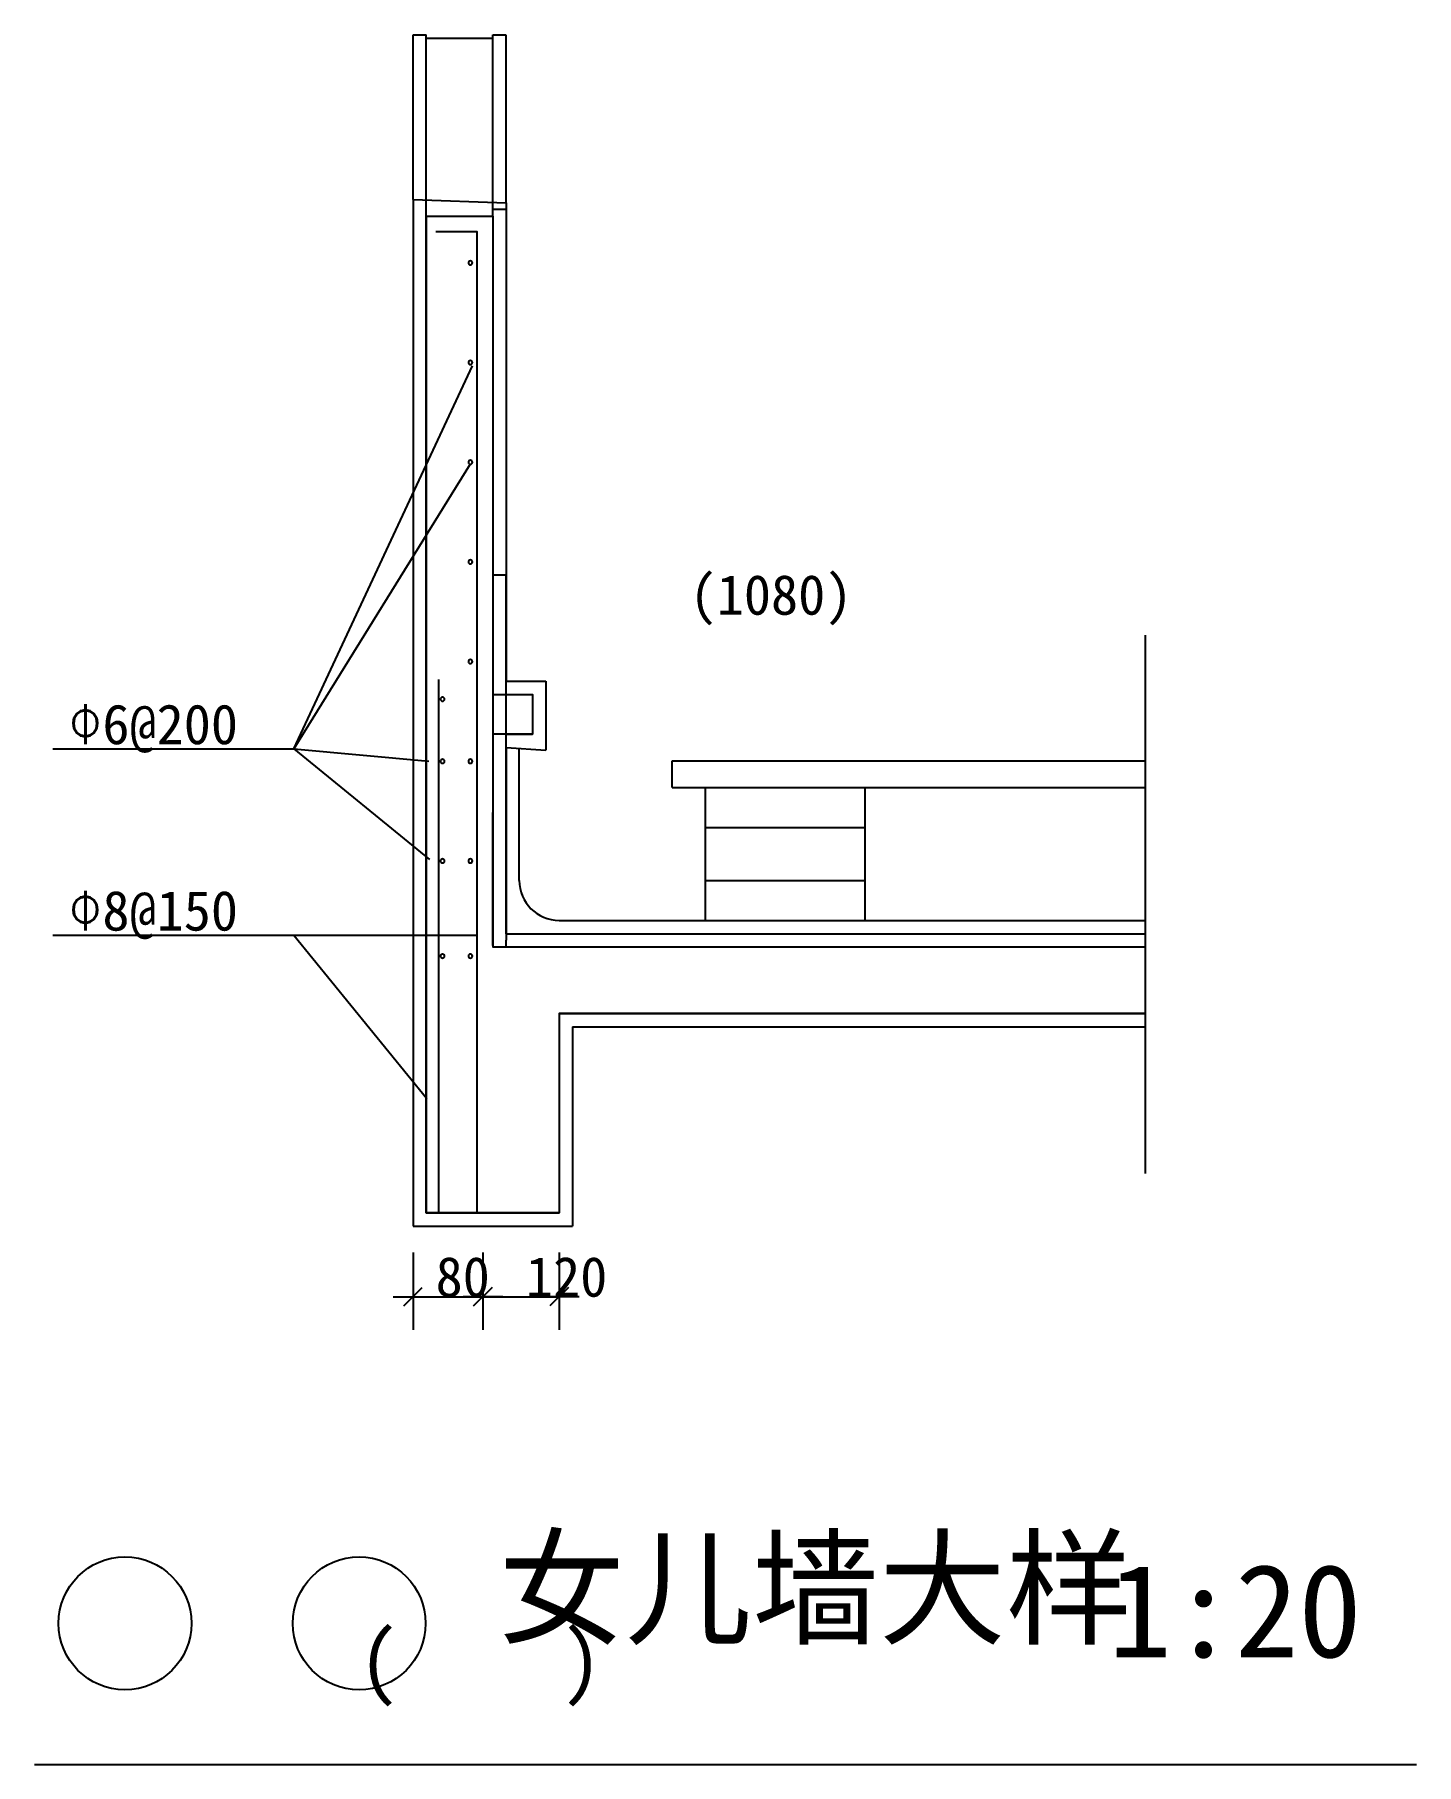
# Model space of a CAD drawing. Header units: metres. Extents: x -3448 to 6952, y -6951 to 6065.
import ezdxf

# ---------------------------------------------------------------- set-up
doc = ezdxf.new("R2010")
doc.units = ezdxf.units.M
for name, color, linetype in [('63', 1, 'Continuous'), ('PUB_DIM', 3, 'Continuous'), ('PUB_WALL', 255, 'Continuous'), ('WALL', 255, 'Continuous')]:
    doc.layers.add(name, color=color, linetype=linetype)
doc.dimstyles.get("Standard").update_dxf_attribs({"dimtxt": 2.5, "dimasz": 2.5, "dimexe": 1.25, "dimexo": 0.625, "dimtad": 1, "dimcen": 2.5, "dimazin": 3, "dimtfac": 1, "dimtmove": 0, "dimatfit": 3})

# ---------------------------------------------------------------- blocks, each defined once
blk = doc.blocks.new('_DIMX')
blk.add_line((-150, 0), (150, 0))
blk.add_lwpolyline([(-70, -70), (70, 70)])
blk = doc.blocks.new('*D1')
for p, q in [((-500, 4700), (-500, 6039.35)), ((-499.75, 6039.35), (-251, 6039.35)), ((-249, 6039.35), (-0.25, 6039.35)), ((0, 4700), (0, 6039.35))]:
    blk.add_line(p, q)
at = {"layer": 'Defpoints'}
for p in [(-500, 6039.35), (-500, 4700), (0, 4700)]:
    blk.add_point(p, dxfattribs=at)
at = {"layer": 'PUB_DIM', "insert": (-250, 6039.35), "char_height": 1, "attachment_point": 5}
blk.add_mtext('80', dxfattribs=at)
blk = doc.blocks.new('*D2')
for p, q in [((-600, 4825.1), (-600, 6064.35)), ((-599.75, 6064.35), (-551, 6064.35)), ((-549, 6064.35), (-500.25, 6064.35)), ((-500, 4700), (-500, 6064.35))]:
    blk.add_line(p, q)
at = {"layer": 'Defpoints'}
for p in [(-600, 6064.35), (-600, 4825.1), (-500, 4700)]:
    blk.add_point(p, dxfattribs=at)
at = {"layer": 'PUB_DIM', "insert": (-550, 6064.35), "char_height": 1, "attachment_point": 5}
blk.add_mtext('20', dxfattribs=at)
blk = doc.blocks.new('*D3')
for p, q in [((0, 4700), (0, 6064.35)), ((0.25, 6064.35), (49, 6064.35)), ((51, 6064.35), (99.75, 6064.35)), ((100, 4800), (100, 6064.35))]:
    blk.add_line(p, q)
at = {"layer": 'Defpoints'}
for p in [(0, 6064.35), (0, 4700), (100, 4800)]:
    blk.add_point(p, dxfattribs=at)
at = {"layer": 'PUB_DIM', "insert": (50, 6064.35), "char_height": 1, "attachment_point": 5}
blk.add_mtext('20', dxfattribs=at)
blk = doc.blocks.new('*D4')
for p, q in [((49, 4750.03), (-0.25, 4750.03)), ((0, 4700), (0, 4750.03)), ((100.25, 4750.03), (51, 4750.03)), ((100, 4800.06), (100, 4750.03))]:
    blk.add_line(p, q)
at = {"layer": 'Defpoints'}
for p in [(0, 4700), (100, 4800.06), (100, 4750.03)]:
    blk.add_point(p, dxfattribs=at)
at = {"layer": 'PUB_DIM', "insert": (50, 4750.03), "char_height": 1, "attachment_point": 5}
blk.add_mtext('20', dxfattribs=at)
blk = doc.blocks.new('*D5')
for p, q in [((99.75, -750), (99.5, -750)), ((100, -700), (100, -750)), ((100, -800), (100, -750)), ((100, -750), (100, -750)), ((100.25, -750), (100.5, -750))]:
    blk.add_line(p, q)
at = {"layer": 'Defpoints'}
for p in [(100, -700), (100, -750), (100, -800)]:
    blk.add_point(p, dxfattribs=at)
at = {"layer": 'PUB_DIM', "insert": (100, -748.875), "char_height": 1, "attachment_point": 5}
blk.add_mtext('20', dxfattribs=at)
blk = doc.blocks.new('*D6')
for p, q in [((0, 4700), (0, 2000)), ((0.25, 2000), (48, 2000)), ((52, 2000), (99.75, 2000)), ((100, -700), (100, 2000))]:
    blk.add_line(p, q)
at = {"layer": 'Defpoints'}
for p in [(0, 4700), (0, 2000), (100, -700)]:
    blk.add_point(p, dxfattribs=at)
at = {"layer": 'PUB_DIM', "insert": (50, 2000), "char_height": 1, "attachment_point": 5}
blk.add_mtext('1280', dxfattribs=at)
blk = doc.blocks.new('*D7')
for p, q in [((0, 1211.9), (0, 211.9)), ((-0.25, 211.9), (-0.5, 211.9)), ((0, -788.1), (0, 211.9)), ((0, 211.9), (0, 211.9)), ((0.25, 211.9), (0.5, 211.9))]:
    blk.add_line(p, q)
at = {"layer": 'Defpoints'}
for p in [(0, 1211.9), (0, 211.9), (0, -788.1)]:
    blk.add_point(p, dxfattribs=at)
at = {"layer": '63', "insert": (0, 213.025), "char_height": 1, "attachment_point": 5}
blk.add_mtext('400', dxfattribs=at)

msp = doc.modelspace()

# ---------------------------------------------------------------- linework, layer by layer
for p, q in [((-600, 4825.1), (-600, -2900)), ((-600, 4825.1), (100, 4800)), ((100, 4800), (100, 1200)), ((4909.4, 1547.36), (4909.4, -2504.19)), ((100, 1200), (400, 1200)), ((400, 1200), (400, 680.22)), ((100, 700), (400, 680.22)), ((100, 700), (100, -700)), ((200, -300), (200, 693.41)), ((1350, 400), (1350, 600)), ((1600, 400), (1600, -600)), ((2800, 400), (2800, -600)), ((600, -1400), (4909.4, -1400)), ((600, -1400), (600, -2900)), ((-600, -2900), (600, -2900)), ((-600, -3100), (-600, -3681.38)), ((-73.69, -3100), (-73.69, -3681.38)), ((500, -3100), (500, -3681.38)), ((-601, -3431.38), (-602, -3431.38)), ((-600, -3431.38), (0, -3431.38)), ((-1, -3431.38), (-2, -3431.38)), ((0, -3431.38), (500, -3431.38)), ((1, -3431.38), (2, -3431.38)), ((501, -3431.38), (502, -3431.38))]:
    msp.add_line(p, q)
msp.add_lwpolyline([(-3448.22, -6950.54), (6951.9, -6950.54)])
for centre in [(-2767.98, -5889.4), (-1005.59, -5889.4)]:
    msp.add_circle(centre, 500)
msp.add_arc((500, -300), 300, 180, 270)
at = {"layer": '63'}
for p, q in [((-1497.62, 690.58), (-153.36, 3571.52)), ((-169.53, 2832.36), (-1497.62, 690.58)), ((-3311.61, 690.58), (-1497.62, 690.58)), ((-1497.62, 690.58), (-480.15, 598.81)), ((-1497.62, 690.58), (-476.8, -142.98)), ((-3311.61, -712.03), (-1497.62, -712.03)), ((-1497.62, -712.03), (-495.8, -1938.99)), ((-1497.62, -712.03), (-120.4, -712.03))]:
    msp.add_line(p, q, dxfattribs=at)
for points in [[(-427.08, 4582.99), (-120.4, 4582.99), (-120.4, -2804.52)], [(-408.96, 1211.9), (-408.96, -2804.52)]]:
    msp.add_lwpolyline(points, dxfattribs=at)
for points in [[(-183.61, 4347.45, 1), (-153.36, 4347.45, 1)], [(-183.61, 3597.45, 1), (-153.36, 3597.45, 1)], [(-183.61, 2847.45, 1), (-153.36, 2847.45, 1)], [(-183.61, 2097.45, 1), (-153.36, 2097.45, 1)], [(-183.61, 1347.45, 1), (-153.36, 1347.45, 1)], [(-393.37, 1064.58, 1), (-363.12, 1064.58, 1)], [(-393.37, 597.45, 1), (-363.12, 597.45, 1)], [(-183.61, 597.45, 1), (-153.36, 597.45, 1)], [(-393.37, -152.55, 1), (-363.12, -152.55, 1)], [(-183.61, -152.55, 1), (-153.36, -152.55, 1)], [(-393.37, -868.59, 1), (-363.12, -868.59, 1)], [(-183.61, -868.59, 1), (-153.36, -868.59, 1)]]:
    msp.add_lwpolyline(points, format="xyb", close=True, dxfattribs=at)
at = {"layer": 'PUB_DIM'}
for p, q in [((100, 800), (200, 800)), ((1350, 600), (4909.4, 600)), ((1350, 400), (4909.4, 400)), ((1600, 100), (2800, 100)), ((1600, -300), (2800, -300)), ((500, -600), (4909.4, -600)), ((100, -700), (4909.4, -700))]:
    msp.add_line(p, q, dxfattribs=at)
at = {"layer": 'PUB_WALL'}
for p, q in [((-500, 4700), (-500, -2800)), ((-500, 4700), (0, 4700)), ((0, 4700), (0, 1100)), ((0, 1100), (300, 1100)), ((300, 1100), (300, 800)), ((100, 800), (0, 800)), ((0, 800), (0, -800)), ((100, 800), (300, 800)), ((0, -800), (4909.4, -800)), ((500, -1300), (4909.4, -1300)), ((500, -1300), (500, -2800)), ((-500, -2800), (500, -2800))]:
    msp.add_line(p, q, dxfattribs=at)
msp.add_lwpolyline([(4909.4, -1300), (500, -1300), (500, -2800), (-500, -2800), (-500, 4700), (0, 4700), (0, 1100), (300, 1100), (300, 800), (100, 800), (0, 800), (0, -800), (4909.4, -800)], dxfattribs=at)
at = {"layer": 'WALL'}
for p, q in [((-500, 4700), (-500, -2800)), ((-500, 4700), (0, 4700)), ((0, 4700), (0, 1100)), ((0, 1100), (300, 1100)), ((300, 1100), (300, 800)), ((0, 800), (0, -800)), ((100, 800), (0, 800)), ((100, 800), (300, 800)), ((0, -800), (4909.4, -800)), ((500, -1300), (4909.4, -1300)), ((500, -1300), (500, -2800)), ((-500, -2800), (500, -2800))]:
    msp.add_line(p, q, dxfattribs=at)

# ---------------------------------------------------------------- block references
for p in [(-600, -3431.38), (-73.69, -3431.38)]:
    msp.add_blockref('_DIMX', p)
at = {"rotation": 180}
for p in [(-73.69, -3431.38), (500, -3431.38)]:
    msp.add_blockref('_DIMX', p, dxfattribs=at)

# ---------------------------------------------------------------- texts
at = {"attachment_point": 1}
for s, insert, char_height in [('\\A1;(1080)', (1482.06, 2000), 300), ('\\A1;80', (-429.96, -3131.38), 300), ('\\A1;120', (250, -3131.38), 300), ('\\f宋体|b0|i0|c134|p2;女儿墙大样', (42.48, -5275.05), 700), ('\\f宋体|b0|i0|c134|p2;1:20', (4635.15, -5444.06), 700), ('\\A1;(    )', (-1012.19, -5944.25), 450)]:
    msp.add_mtext(s, dxfattribs=dict(at, insert=insert, char_height=char_height))
at = {"layer": '63'}
for s, p in [('%%1306@200', (-3194.81, 725.85)), ('%%1308@150', (-3194.81, -676.76))]:
    msp.add_text(s, height=300, dxfattribs=at).set_placement(p)

# ---------------------------------------------------------------- dimensions: what is measured, and where the dimension line sits
dim = msp.add_linear_dim(base=(0, 211.9), p1=(0, -788.1), p2=(0, 1211.9), text='400', dimstyle='Standard', dxfattribs=at)
dim.commit()
dim.dimension.update_dxf_attribs({"geometry": '*D7', "text_midpoint": (0, 213.025)})
at = {"layer": 'PUB_DIM'}
for base, p1, p2, text, picture, middle in [((-600, 6064.35), (-600, 4825.1), (-500, 4700), '20', '*D2', (-550, 6064.35)), ((-500, 6039.35), (-500, 4700), (0, 4700), '80', '*D1', (-250, 6039.35)), ((0, 6064.35), (0, 4700), (100, 4800), '20', '*D3', (50, 6064.35)), ((100, 4750.03), (100, 4800.06), (0, 4700), '20', '*D4', (50, 4750.03)), ((0, 2000), (0, 4700), (100, -700), '1280', '*D6', (50, 2000)), ((100, -750), (100, -700), (100, -800), '20', '*D5', (100, -748.875))]:
    dim = msp.add_linear_dim(base=base, p1=p1, p2=p2, text=text, dimstyle='Standard', dxfattribs=at)
    dim.commit()
    dim.dimension.update_dxf_attribs({"geometry": picture, "text_midpoint": middle})

doc.saveas('drawing.dxf')
